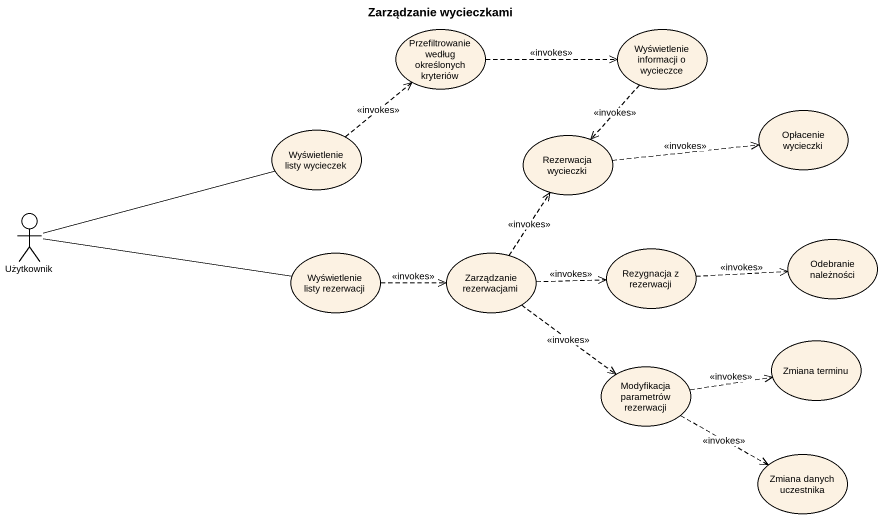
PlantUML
@startuml
title Zarządzanie wycieczkami
usecase "Przefiltrowanie według określonych kryteriów" as Przefiltrowanie_według
usecase "Wyświetlenie informacji o wycieczce" as Wyświetlenie_informacji_o
usecase "Wyświetlenie listy wycieczek" as Wyświetlenie_listy_wycieczek
usecase "Rezerwacja wycieczki" as Rezerwacja_wycieczki
usecase "Opłacenie wycieczki" as Opłacenie_wycieczki
actor Użytkownik
usecase "Wyświetlenie listy rezerwacji" as Wyświetlenie_listy
usecase "Zarządzanie rezerwacjami" as Zarządzanie_rezerwacjami
usecase "Rezygnacja z rezerwacji" as Rezygnacja_z_rezerwacji
usecase "Odebranie należności" as Odebranie_należności
usecase "Modyfikacja parametrów rezerwacji" as Modyfikacja_parametrów
usecase "Zmiana terminu" as Zmiana_terminu
usecase "Zmiana danych uczestnika" as Zmiana_danych_uczestnika
Przefiltrowanie_według .right.> Wyświetlenie_informacji_o : <<invokes>>
Wyświetlenie_informacji_o ..> Rezerwacja_wycieczki : <<invokes>>
Wyświetlenie_listy_wycieczek .up.> Przefiltrowanie_według : <<invokes>>
Rezerwacja_wycieczki .right.> Opłacenie_wycieczki : <<invokes>>
Użytkownik -right- Wyświetlenie_listy_wycieczek
Użytkownik -right- Wyświetlenie_listy
Wyświetlenie_listy .right.> Zarządzanie_rezerwacjami : <<invokes>>
Zarządzanie_rezerwacjami .up.> Rezerwacja_wycieczki : <<invokes>>
Zarządzanie_rezerwacjami .right.> Rezygnacja_z_rezerwacji : <<invokes>>
Zarządzanie_rezerwacjami ..> Modyfikacja_parametrów : <<invokes>>
Rezygnacja_z_rezerwacji .right.> Odebranie_należności : <<invokes>>
Modyfikacja_parametrów .right.> Zmiana_terminu : <<invokes>>
Modyfikacja_parametrów .right.> Zmiana_danych_uczestnika : <<invokes>>
@enduml
